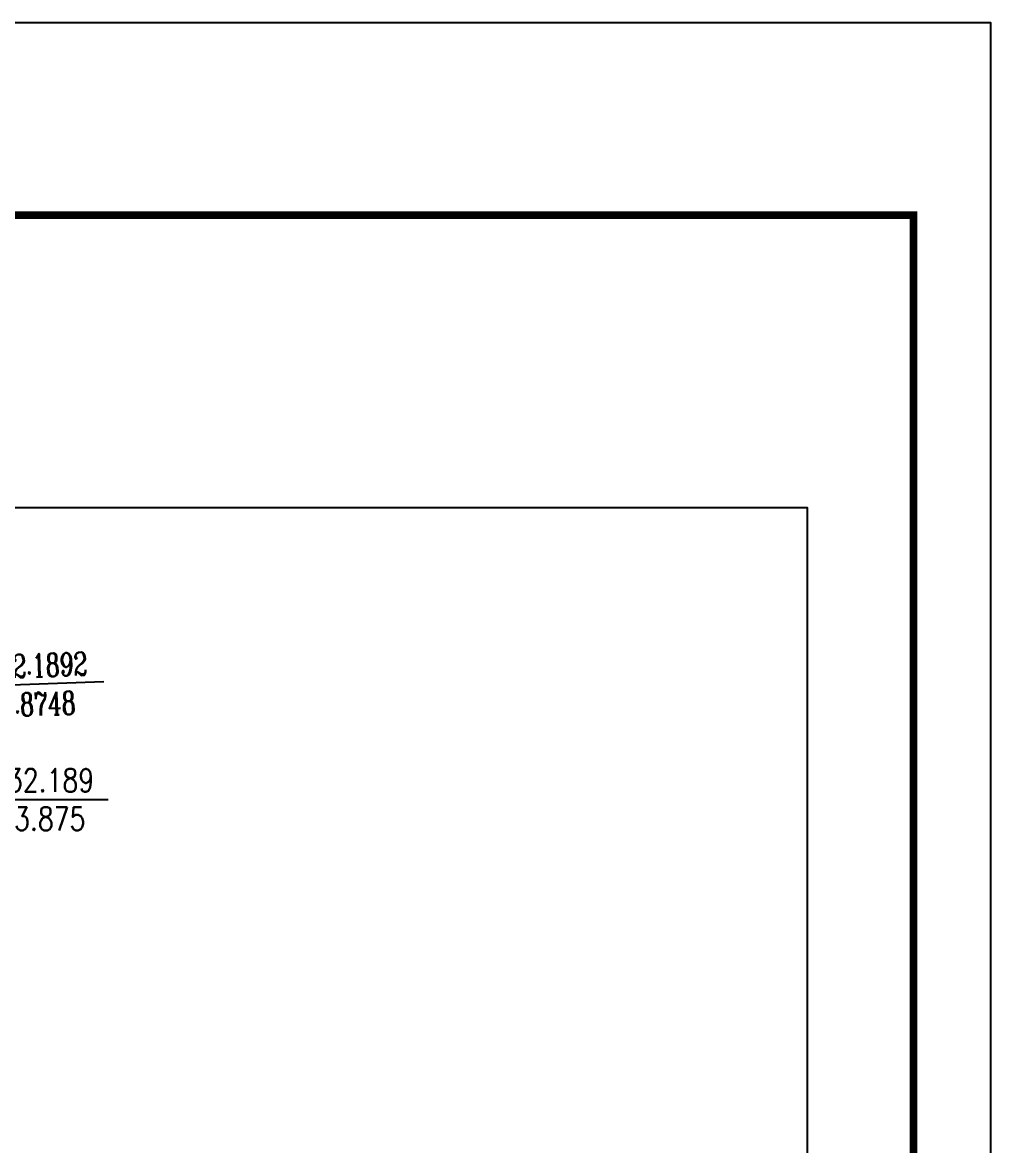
# Model space of a CAD drawing. Header units: millimetres. Extents: x 468001845 to 468595845, y 3387484553 to 3388325553.
# Drawn here: x 468470238 to 468595845, y 3388179776 to 3388325553 of the extents above; entities that cross this region are included whole.
import ezdxf
from ezdxf.enums import TextEntityAlignment as Align

# ---------------------------------------------------------------- set-up
doc = ezdxf.new("R2010")
doc.units = ezdxf.units.MM
doc.linetypes.add('10', pattern=[1, 0.5, 0.5])
for name, color, linetype in [('AXIS', 3, 'Continuous'), ('PUB_DIM', 3, 'Continuous'), ('PUB_TITLE', 4, 'Continuous'), ('TEXT', 7, 'Continuous')]:
    doc.layers.add(name, color=color, linetype=linetype)
doc.styles.add('_DIMFONT', font='TXT.shx')
doc.styles.add('HZ1', font='COMPLEX', dxfattribs={"width": 0.7, "bigfont": 'FS64F'})

# ---------------------------------------------------------------- blocks, each defined once
blk = doc.blocks.new('_DIMZB1')
blk.add_line((0, 0), (3000, 0))
at = {"style": '_DIMFONT', "width": 0.8}
for tag, p in [('X=', (1500, 250)), ('Y=', (1500, -250))]:
    blk.add_attdef(tag, text='', height=300, dxfattribs=at).set_placement(p, align=Align.MIDDLE)

msp = doc.modelspace()

# ---------------------------------------------------------------- linework, layer by layer
at = {"layer": 'AXIS'}
msp.add_lwpolyline([(468024799.2805306, 3388262599.34517), (468572068.273187, 3388262599.34517), (468572068.273187, 3387579084.391655), (468024799.2805306, 3387579084.391655)], close=True, dxfattribs=at)
at = {"layer": 'PUB_TITLE'}
msp.add_lwpolyline([(468001844.9631544, 3387484552.711796), (468001844.9631544, 3388325552.711796), (468595844.9631544, 3388325552.711796), (468595844.9631544, 3387484552.711796)], close=True, dxfattribs=at)
at = {"layer": 'PUB_TITLE', "const_width": 1000}
msp.add_lwpolyline([(468011844.9631544, 3387494552.711796), (468585844.9631544, 3387494552.711796), (468585844.9631544, 3388300552.711796), (468011844.9631544, 3388300552.711796)], close=True, dxfattribs=at)
at = {"layer": 'TEXT', "linetype": '10'}
msp.add_lwpolyline([(468443875, 3388232189), (468449523.2964643, 3388238880.561569), (468480788.3986644, 3388239994.858451)], dxfattribs=at)

# ---------------------------------------------------------------- block references
at = {"layer": 'PUB_DIM', "xscale": 10, "yscale": 10, "zscale": 10}
msp.add_blockref('_DIMZB1', (468451374.9999999, 3388224689), dxfattribs=at).add_auto_attribs({'X=': 'X=3388232.189', 'Y=': 'Y=468443.875'})

# ---------------------------------------------------------------- texts
at = {"layer": 'TEXT', "linetype": '10', "insert": (468453952.4101735, 3388242949.406153), "char_height": 3000, "width": 30000, "attachment_point": 1, "rotation": 2.0411734543156395, "style": 'HZ1'}
msp.add_mtext('\\A1;X=3388232.1892\\PY=468443.8748', dxfattribs=at)

doc.saveas('drawing.dxf')
